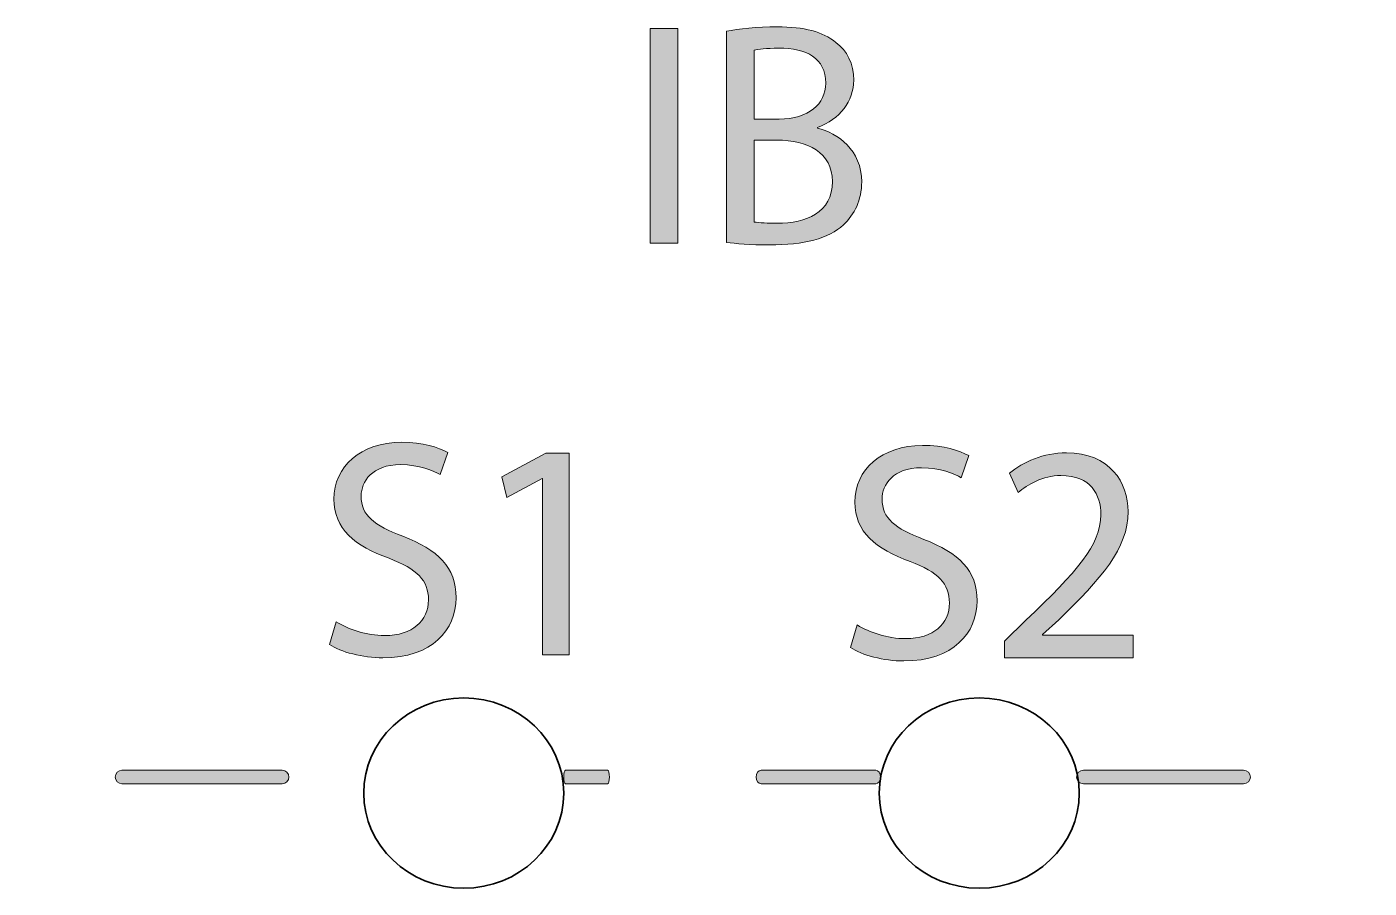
# Model space of a CAD drawing. Extents: x 544 to 1376, y -738 to -342.
# Drawn here: x 768.8 to 868.3, y -722.8 to -658.9 of the extents above; entities that cross this region are included whole.
import ezdxf

# ---------------------------------------------------------------- set-up
doc = ezdxf.new("R2010")
doc.units = 0
doc.header["$MEASUREMENT"] = 0
doc.layers.add('OBJETOS', color=7, linetype='Continuous', lineweight=0)

# ---------------------------------------------------------------- blocks, each defined once
blk = doc.blocks.new('Block_2')
at = {"layer": 'OBJETOS', "true_color": 0x000000, "transparency": 33554687}
h = blk.add_hatch(color=18, dxfattribs=at)
h.dxf.hatch_style = 2
edge = h.paths.add_edge_path()
edge.add_spline(control_points=[(573.963, -715.062), (573.963, -715.062), (562.085, -715.062), (562.085, -715.062), (561.809, -715.062), (561.585, -714.839), (561.585, -714.562), (561.585, -714.286), (561.809, -714.062), (562.085, -714.062), (562.085, -714.062), (573.963, -714.062), (573.963, -714.062), (574.239, -714.062), (574.463, -714.286), (574.463, -714.562), (574.463, -714.839), (574.239, -715.062), (573.963, -715.062)], knot_values=[0, 0, 0, 0, 1, 1, 1, 2, 2, 2, 3, 3, 3, 4, 4, 4, 5, 5, 5, 6, 6, 6, 6], degree=3, periodic=0)
edge = h.paths.add_edge_path()
edge.add_spline(control_points=[(597.719, -715.062), (597.719, -715.062), (585.841, -715.062), (585.841, -715.062), (585.565, -715.062), (585.341, -714.839), (585.341, -714.562), (585.341, -714.286), (585.565, -714.062), (585.841, -714.062), (585.841, -714.062), (597.719, -714.062), (597.719, -714.062), (597.996, -714.062), (598.219, -714.286), (598.219, -714.562), (598.219, -714.839), (597.996, -715.062), (597.719, -715.062)], knot_values=[0, 0, 0, 0, 1, 1, 1, 2, 2, 2, 3, 3, 3, 4, 4, 4, 5, 5, 5, 6, 6, 6, 6], degree=3, periodic=0)
edge = h.paths.add_edge_path()
edge.add_spline(control_points=[(621.475, -715.062), (621.475, -715.062), (609.597, -715.062), (609.597, -715.062), (609.321, -715.062), (609.097, -714.839), (609.097, -714.562), (609.097, -714.286), (609.321, -714.062), (609.597, -714.062), (609.597, -714.062), (621.475, -714.062), (621.475, -714.062), (621.751, -714.062), (621.975, -714.286), (621.975, -714.562), (621.975, -714.839), (621.751, -715.062), (621.475, -715.062)], knot_values=[0, 0, 0, 0, 1, 1, 1, 2, 2, 2, 3, 3, 3, 4, 4, 4, 5, 5, 5, 6, 6, 6, 6], degree=3, periodic=0)
edge = h.paths.add_edge_path()
edge.add_spline(control_points=[(645.231, -715.062), (645.231, -715.062), (633.354, -715.062), (633.354, -715.062), (633.078, -715.062), (632.854, -714.839), (632.854, -714.562), (632.854, -714.286), (633.078, -714.062), (633.354, -714.062), (633.354, -714.062), (645.231, -714.062), (645.231, -714.062), (645.508, -714.062), (645.731, -714.286), (645.731, -714.562), (645.731, -714.839), (645.508, -715.062), (645.231, -715.062)], knot_values=[0, 0, 0, 0, 1, 1, 1, 2, 2, 2, 3, 3, 3, 4, 4, 4, 5, 5, 5, 6, 6, 6, 6], degree=3, periodic=0)
edge = h.paths.add_edge_path()
edge.add_spline(control_points=[(668.987, -715.062), (668.987, -715.062), (657.109, -715.062), (657.109, -715.062), (656.833, -715.062), (656.609, -714.839), (656.609, -714.562), (656.609, -714.286), (656.833, -714.062), (657.109, -714.062), (657.109, -714.062), (668.987, -714.062), (668.987, -714.062), (669.263, -714.062), (669.487, -714.286), (669.487, -714.562), (669.487, -714.839), (669.263, -715.062), (668.987, -715.062)], knot_values=[0, 0, 0, 0, 1, 1, 1, 2, 2, 2, 3, 3, 3, 4, 4, 4, 5, 5, 5, 6, 6, 6, 6], degree=3, periodic=0)
edge = h.paths.add_edge_path()
edge.add_spline(control_points=[(692.744, -715.062), (692.744, -715.062), (680.865, -715.062), (680.865, -715.062), (680.589, -715.062), (680.365, -714.839), (680.365, -714.562), (680.365, -714.286), (680.589, -714.062), (680.865, -714.062), (680.865, -714.062), (692.744, -714.062), (692.744, -714.062), (693.02, -714.062), (693.244, -714.286), (693.244, -714.562), (693.244, -714.839), (693.02, -715.062), (692.744, -715.062)], knot_values=[0, 0, 0, 0, 1, 1, 1, 2, 2, 2, 3, 3, 3, 4, 4, 4, 5, 5, 5, 6, 6, 6, 6], degree=3, periodic=0)
edge = h.paths.add_edge_path()
edge.add_spline(control_points=[(716.773, -715.062), (716.773, -715.062), (711.382, -715.062), (711.382, -715.062), (711.257, -715.062), (711.155, -714.839), (711.155, -714.562), (711.155, -714.286), (711.257, -714.062), (711.382, -714.062), (711.382, -714.062), (716.773, -714.062), (716.773, -714.062), (716.898, -714.062), (717, -714.286), (717, -714.562), (717, -714.839), (716.898, -715.062), (716.773, -715.062)], knot_values=[0, 0, 0, 0, 1, 1, 1, 2, 2, 2, 3, 3, 3, 4, 4, 4, 5, 5, 5, 6, 6, 6, 6], degree=3, periodic=0)
edge = h.paths.add_edge_path()
edge.add_spline(control_points=[(734.284, -715.062), (734.284, -715.062), (728.137, -715.062), (728.137, -715.062), (727.994, -715.062), (727.878, -714.839), (727.878, -714.562), (727.878, -714.286), (727.994, -714.062), (728.137, -714.062), (728.137, -714.062), (734.284, -714.062), (734.284, -714.062), (734.427, -714.062), (734.543, -714.286), (734.543, -714.562), (734.543, -714.839), (734.427, -715.062), (734.284, -715.062)], knot_values=[0, 0, 0, 0, 1, 1, 1, 2, 2, 2, 3, 3, 3, 4, 4, 4, 5, 5, 5, 6, 6, 6, 6], degree=3, periodic=0)
edge = h.paths.add_edge_path()
edge.add_spline(control_points=[(764.012, -715.062), (764.012, -715.062), (752.134, -715.062), (752.134, -715.062), (751.857, -715.062), (751.634, -714.839), (751.634, -714.562), (751.634, -714.286), (751.857, -714.062), (752.134, -714.062), (752.134, -714.062), (764.012, -714.062), (764.012, -714.062), (764.288, -714.062), (764.512, -714.286), (764.512, -714.562), (764.512, -714.839), (764.288, -715.062), (764.012, -715.062)], knot_values=[0, 0, 0, 0, 1, 1, 1, 2, 2, 2, 3, 3, 3, 4, 4, 4, 5, 5, 5, 6, 6, 6, 6], degree=3, periodic=0)
edge = h.paths.add_edge_path()
edge.add_spline(control_points=[(787.768, -715.062), (787.768, -715.062), (775.89, -715.062), (775.89, -715.062), (775.613, -715.062), (775.39, -714.839), (775.39, -714.562), (775.39, -714.286), (775.613, -714.062), (775.89, -714.062), (775.89, -714.062), (787.768, -714.062), (787.768, -714.062), (788.044, -714.062), (788.268, -714.286), (788.268, -714.562), (788.268, -714.839), (788.044, -715.062), (787.768, -715.062)], knot_values=[0, 0, 0, 0, 1, 1, 1, 2, 2, 2, 3, 3, 3, 4, 4, 4, 5, 5, 5, 6, 6, 6, 6], degree=3, periodic=0)
edge = h.paths.add_edge_path()
edge.add_spline(control_points=[(811.892, -715.062), (811.892, -715.062), (808.768, -715.062), (808.768, -715.062), (808.695, -715.062), (808.636, -714.839), (808.636, -714.562), (808.636, -714.286), (808.695, -714.062), (808.768, -714.062), (808.768, -714.062), (811.892, -714.062), (811.892, -714.062), (811.965, -714.062), (812.024, -714.286), (812.024, -714.562), (812.024, -714.839), (811.965, -715.062), (811.892, -715.062)], knot_values=[0, 0, 0, 0, 1, 1, 1, 2, 2, 2, 3, 3, 3, 4, 4, 4, 5, 5, 5, 6, 6, 6, 6], degree=3, periodic=0)
edge = h.paths.add_edge_path()
edge.add_spline(control_points=[(831.767, -715.062), (831.767, -715.062), (823.26, -715.062), (823.26, -715.062), (823.063, -715.062), (822.902, -714.839), (822.902, -714.562), (822.902, -714.286), (823.063, -714.062), (823.26, -714.062), (823.26, -714.062), (831.767, -714.062), (831.767, -714.062), (831.965, -714.062), (832.126, -714.286), (832.126, -714.562), (832.126, -714.839), (831.965, -715.062), (831.767, -715.062)], knot_values=[0, 0, 0, 0, 1, 1, 1, 2, 2, 2, 3, 3, 3, 4, 4, 4, 5, 5, 5, 6, 6, 6, 6], degree=3, periodic=0)
edge = h.paths.add_edge_path()
edge.add_spline(control_points=[(859.036, -715.062), (859.036, -715.062), (847.158, -715.062), (847.158, -715.062), (846.882, -715.062), (846.658, -714.839), (846.658, -714.562), (846.658, -714.286), (846.882, -714.062), (847.158, -714.062), (847.158, -714.062), (859.036, -714.062), (859.036, -714.062), (859.312, -714.062), (859.536, -714.286), (859.536, -714.562), (859.536, -714.839), (859.312, -715.062), (859.036, -715.062)], knot_values=[0, 0, 0, 0, 1, 1, 1, 2, 2, 2, 3, 3, 3, 4, 4, 4, 5, 5, 5, 6, 6, 6, 6], degree=3, periodic=0)
edge = h.paths.add_edge_path()
edge.add_spline(control_points=[(882.792, -715.062), (882.792, -715.062), (870.915, -715.062), (870.915, -715.062), (870.638, -715.062), (870.415, -714.839), (870.415, -714.562), (870.415, -714.286), (870.638, -714.062), (870.915, -714.062), (870.915, -714.062), (882.792, -714.062), (882.792, -714.062), (883.069, -714.062), (883.292, -714.286), (883.292, -714.562), (883.292, -714.839), (883.069, -715.062), (882.792, -715.062)], knot_values=[0, 0, 0, 0, 1, 1, 1, 2, 2, 2, 3, 3, 3, 4, 4, 4, 5, 5, 5, 6, 6, 6, 6], degree=3, periodic=0)
edge = h.paths.add_edge_path()
edge.add_spline(control_points=[(906.934, -715.062), (906.934, -715.062), (904.212, -715.062), (904.212, -715.062), (904.149, -715.062), (904.098, -714.839), (904.098, -714.562), (904.098, -714.286), (904.149, -714.062), (904.212, -714.062), (904.212, -714.062), (906.934, -714.062), (906.934, -714.062), (906.997, -714.062), (907.048, -714.286), (907.048, -714.562), (907.048, -714.839), (906.997, -715.062), (906.934, -715.062)], knot_values=[0, 0, 0, 0, 1, 1, 1, 2, 2, 2, 3, 3, 3, 4, 4, 4, 5, 5, 5, 6, 6, 6, 6], degree=3, periodic=0)
edge = h.paths.add_edge_path()
edge.add_spline(control_points=[(927.159, -715.062), (927.159, -715.062), (918.3, -715.062), (918.3, -715.062), (918.094, -715.062), (917.927, -714.839), (917.927, -714.562), (917.927, -714.286), (918.094, -714.062), (918.3, -714.062), (918.3, -714.062), (927.159, -714.062), (927.159, -714.062), (927.365, -714.062), (927.532, -714.286), (927.532, -714.562), (927.532, -714.839), (927.365, -715.062), (927.159, -715.062)], knot_values=[0, 0, 0, 0, 1, 1, 1, 2, 2, 2, 3, 3, 3, 4, 4, 4, 5, 5, 5, 6, 6, 6, 6], degree=3, periodic=0)
edge = h.paths.add_edge_path()
edge.add_spline(control_points=[(954.085, -715.062), (954.085, -715.062), (942.783, -715.062), (942.783, -715.062), (942.52, -715.062), (942.307, -714.839), (942.307, -714.562), (942.307, -714.286), (942.52, -714.062), (942.783, -714.062), (942.783, -714.062), (954.085, -714.062), (954.085, -714.062), (954.348, -714.062), (954.561, -714.286), (954.561, -714.562), (954.561, -714.839), (954.348, -715.062), (954.085, -715.062)], knot_values=[0, 0, 0, 0, 1, 1, 1, 2, 2, 2, 3, 3, 3, 4, 4, 4, 5, 5, 5, 6, 6, 6, 6], degree=3, periodic=0)
edge = h.paths.add_edge_path()
edge.add_spline(control_points=[(977.816, -715.062), (977.816, -715.062), (965.938, -715.062), (965.938, -715.062), (965.662, -715.062), (965.438, -714.839), (965.438, -714.562), (965.438, -714.286), (965.662, -714.062), (965.938, -714.062), (965.938, -714.062), (977.816, -714.062), (977.816, -714.062), (978.093, -714.062), (978.316, -714.286), (978.316, -714.562), (978.316, -714.839), (978.093, -715.062), (977.816, -715.062)], knot_values=[0, 0, 0, 0, 1, 1, 1, 2, 2, 2, 3, 3, 3, 4, 4, 4, 5, 5, 5, 6, 6, 6, 6], degree=3, periodic=0)
edge = h.paths.add_edge_path()
edge.add_spline(control_points=[(1001.573, -715.062), (1001.573, -715.062), (989.695, -715.062), (989.695, -715.062), (989.419, -715.062), (989.195, -714.839), (989.195, -714.562), (989.195, -714.286), (989.419, -714.062), (989.695, -714.062), (989.695, -714.062), (1001.573, -714.062), (1001.573, -714.062), (1001.85, -714.062), (1002.073, -714.286), (1002.073, -714.562), (1002.073, -714.839), (1001.85, -715.062), (1001.573, -715.062)], knot_values=[0, 0, 0, 0, 1, 1, 1, 2, 2, 2, 3, 3, 3, 4, 4, 4, 5, 5, 5, 6, 6, 6, 6], degree=3, periodic=0)
edge = h.paths.add_edge_path()
edge.add_spline(control_points=[(1025.329, -715.062), (1025.329, -715.062), (1013.451, -715.062), (1013.451, -715.062), (1013.175, -715.062), (1012.951, -714.839), (1012.951, -714.562), (1012.951, -714.286), (1013.175, -714.062), (1013.451, -714.062), (1013.451, -714.062), (1025.329, -714.062), (1025.329, -714.062), (1025.605, -714.062), (1025.829, -714.286), (1025.829, -714.562), (1025.829, -714.839), (1025.605, -715.062), (1025.329, -715.062)], knot_values=[0, 0, 0, 0, 1, 1, 1, 2, 2, 2, 3, 3, 3, 4, 4, 4, 5, 5, 5, 6, 6, 6, 6], degree=3, periodic=0)
edge = h.paths.add_edge_path()
edge.add_spline(control_points=[(1049.085, -715.062), (1049.085, -715.062), (1037.207, -715.062), (1037.207, -715.062), (1036.931, -715.062), (1036.707, -714.839), (1036.707, -714.562), (1036.707, -714.286), (1036.931, -714.062), (1037.207, -714.062), (1037.207, -714.062), (1049.085, -714.062), (1049.085, -714.062), (1049.361, -714.062), (1049.585, -714.286), (1049.585, -714.562), (1049.585, -714.839), (1049.361, -715.062), (1049.085, -715.062)], knot_values=[0, 0, 0, 0, 1, 1, 1, 2, 2, 2, 3, 3, 3, 4, 4, 4, 5, 5, 5, 6, 6, 6, 6], degree=3, periodic=0)
edge = h.paths.add_edge_path()
edge.add_spline(control_points=[(1072.841, -715.062), (1072.841, -715.062), (1060.963, -715.062), (1060.963, -715.062), (1060.687, -715.062), (1060.463, -714.839), (1060.463, -714.562), (1060.463, -714.286), (1060.687, -714.062), (1060.963, -714.062), (1060.963, -714.062), (1072.841, -714.062), (1072.841, -714.062), (1073.117, -714.062), (1073.341, -714.286), (1073.341, -714.562), (1073.341, -714.839), (1073.117, -715.062), (1072.841, -715.062)], knot_values=[0, 0, 0, 0, 1, 1, 1, 2, 2, 2, 3, 3, 3, 4, 4, 4, 5, 5, 5, 6, 6, 6, 6], degree=3, periodic=0)
edge = h.paths.add_edge_path()
edge.add_spline(control_points=[(1096.598, -715.062), (1096.598, -715.062), (1084.719, -715.062), (1084.719, -715.062), (1084.442, -715.062), (1084.219, -714.839), (1084.219, -714.562), (1084.219, -714.286), (1084.442, -714.062), (1084.719, -714.062), (1084.719, -714.062), (1096.598, -714.062), (1096.598, -714.062), (1096.874, -714.062), (1097.098, -714.286), (1097.098, -714.562), (1097.098, -714.839), (1096.874, -715.062), (1096.598, -715.062)], knot_values=[0, 0, 0, 0, 1, 1, 1, 2, 2, 2, 3, 3, 3, 4, 4, 4, 5, 5, 5, 6, 6, 6, 6], degree=3, periodic=0)
edge = h.paths.add_edge_path()
edge.add_spline(control_points=[(1120.354, -715.062), (1120.354, -715.062), (1108.476, -715.062), (1108.476, -715.062), (1108.199, -715.062), (1107.976, -714.839), (1107.976, -714.562), (1107.976, -714.286), (1108.199, -714.062), (1108.476, -714.062), (1108.476, -714.062), (1120.354, -714.062), (1120.354, -714.062), (1120.63, -714.062), (1120.854, -714.286), (1120.854, -714.562), (1120.854, -714.839), (1120.63, -715.062), (1120.354, -715.062)], knot_values=[0, 0, 0, 0, 1, 1, 1, 2, 2, 2, 3, 3, 3, 4, 4, 4, 5, 5, 5, 6, 6, 6, 6], degree=3, periodic=0)
edge = h.paths.add_edge_path()
edge.add_spline(control_points=[(1137.427, -715.062), (1137.427, -715.062), (1131.962, -715.062), (1131.962, -715.062), (1131.834, -715.062), (1131.731, -714.839), (1131.731, -714.562), (1131.731, -714.286), (1131.834, -714.062), (1131.962, -714.062), (1131.962, -714.062), (1137.427, -714.062), (1137.427, -714.062), (1137.554, -714.062), (1137.657, -714.286), (1137.657, -714.562), (1137.657, -714.839), (1137.554, -715.062), (1137.427, -715.062)], knot_values=[0, 0, 0, 0, 1, 1, 1, 2, 2, 2, 3, 3, 3, 4, 4, 4, 5, 5, 5, 6, 6, 6, 6], degree=3, periodic=0)
edge = h.paths.add_edge_path()
edge.add_spline(control_points=[(1215.517, -715.062), (1215.517, -715.062), (1206.954, -715.062), (1206.954, -715.062), (1206.754, -715.062), (1206.593, -714.839), (1206.593, -714.562), (1206.593, -714.286), (1206.754, -714.062), (1206.954, -714.062), (1206.954, -714.062), (1215.517, -714.062), (1215.517, -714.062), (1215.717, -714.062), (1215.878, -714.286), (1215.878, -714.562), (1215.878, -714.839), (1215.717, -715.062), (1215.517, -715.062)], knot_values=[0, 0, 0, 0, 1, 1, 1, 2, 2, 2, 3, 3, 3, 4, 4, 4, 5, 5, 5, 6, 6, 6, 6], degree=3, periodic=0)
edge = h.paths.add_edge_path()
edge.add_spline(control_points=[(1239.134, -715.062), (1239.134, -715.062), (1227.256, -715.062), (1227.256, -715.062), (1226.979, -715.062), (1226.756, -714.839), (1226.756, -714.562), (1226.756, -714.286), (1226.979, -714.062), (1227.256, -714.062), (1227.256, -714.062), (1239.134, -714.062), (1239.134, -714.062), (1239.41, -714.062), (1239.634, -714.286), (1239.634, -714.562), (1239.634, -714.839), (1239.41, -715.062), (1239.134, -715.062)], knot_values=[0, 0, 0, 0, 1, 1, 1, 2, 2, 2, 3, 3, 3, 4, 4, 4, 5, 5, 5, 6, 6, 6, 6], degree=3, periodic=0)
edge = h.paths.add_edge_path()
edge.add_spline(control_points=[(1262.89, -715.062), (1262.89, -715.062), (1251.012, -715.062), (1251.012, -715.062), (1250.735, -715.062), (1250.512, -714.839), (1250.512, -714.562), (1250.512, -714.286), (1250.735, -714.062), (1251.012, -714.062), (1251.012, -714.062), (1262.89, -714.062), (1262.89, -714.062), (1263.166, -714.062), (1263.39, -714.286), (1263.39, -714.562), (1263.39, -714.839), (1263.166, -715.062), (1262.89, -715.062)], knot_values=[0, 0, 0, 0, 1, 1, 1, 2, 2, 2, 3, 3, 3, 4, 4, 4, 5, 5, 5, 6, 6, 6, 6], degree=3, periodic=0)
edge = h.paths.add_edge_path()
edge.add_spline(control_points=[(1286.646, -715.062), (1286.646, -715.062), (1274.768, -715.062), (1274.768, -715.062), (1274.491, -715.062), (1274.268, -714.839), (1274.268, -714.562), (1274.268, -714.286), (1274.491, -714.062), (1274.768, -714.062), (1274.768, -714.062), (1286.646, -714.062), (1286.646, -714.062), (1286.922, -714.062), (1287.146, -714.286), (1287.146, -714.562), (1287.146, -714.839), (1286.922, -715.062), (1286.646, -715.062)], knot_values=[0, 0, 0, 0, 1, 1, 1, 2, 2, 2, 3, 3, 3, 4, 4, 4, 5, 5, 5, 6, 6, 6, 6], degree=3, periodic=0)
edge = h.paths.add_edge_path()
edge.add_spline(control_points=[(1310.402, -715.062), (1310.402, -715.062), (1298.523, -715.062), (1298.523, -715.062), (1298.247, -715.062), (1298.023, -714.839), (1298.023, -714.562), (1298.023, -714.286), (1298.247, -714.062), (1298.523, -714.062), (1298.523, -714.062), (1310.402, -714.062), (1310.402, -714.062), (1310.679, -714.062), (1310.902, -714.286), (1310.902, -714.562), (1310.902, -714.839), (1310.679, -715.062), (1310.402, -715.062)], knot_values=[0, 0, 0, 0, 1, 1, 1, 2, 2, 2, 3, 3, 3, 4, 4, 4, 5, 5, 5, 6, 6, 6, 6], degree=3, periodic=0)
edge = h.paths.add_edge_path()
edge.add_spline(control_points=[(1334.158, -715.062), (1334.158, -715.062), (1322.28, -715.062), (1322.28, -715.062), (1322.004, -715.062), (1321.78, -714.839), (1321.78, -714.562), (1321.78, -714.286), (1322.004, -714.062), (1322.28, -714.062), (1322.28, -714.062), (1334.158, -714.062), (1334.158, -714.062), (1334.435, -714.062), (1334.658, -714.286), (1334.658, -714.562), (1334.658, -714.839), (1334.435, -715.062), (1334.158, -715.062)], knot_values=[0, 0, 0, 0, 1, 1, 1, 2, 2, 2, 3, 3, 3, 4, 4, 4, 5, 5, 5, 6, 6, 6, 6], degree=3, periodic=0)
edge = h.paths.add_edge_path()
edge.add_spline(control_points=[(1357.914, -715.062), (1357.914, -715.062), (1346.036, -715.062), (1346.036, -715.062), (1345.76, -715.062), (1345.536, -714.839), (1345.536, -714.562), (1345.536, -714.286), (1345.76, -714.062), (1346.036, -714.062), (1346.036, -714.062), (1357.914, -714.062), (1357.914, -714.062), (1358.19, -714.062), (1358.414, -714.286), (1358.414, -714.562), (1358.414, -714.839), (1358.19, -715.062), (1357.914, -715.062)], knot_values=[0, 0, 0, 0, 1, 1, 1, 2, 2, 2, 3, 3, 3, 4, 4, 4, 5, 5, 5, 6, 6, 6, 6], degree=3, periodic=0)
at = {"layer": 'OBJETOS'}
for points in [[(787.768, -715.062), (787.768, -715.062), (775.89, -715.062), (775.89, -715.062), (775.613, -715.062), (775.39, -714.839), (775.39, -714.562), (775.39, -714.286), (775.613, -714.062), (775.89, -714.062), (775.89, -714.062), (787.768, -714.062), (787.768, -714.062), (788.044, -714.062), (788.268, -714.286), (788.268, -714.562), (788.268, -714.839), (788.044, -715.062), (787.768, -715.062)], [(811.892, -715.062), (811.892, -715.062), (808.768, -715.062), (808.768, -715.062), (808.695, -715.062), (808.636, -714.839), (808.636, -714.562), (808.636, -714.286), (808.695, -714.062), (808.768, -714.062), (808.768, -714.062), (811.892, -714.062), (811.892, -714.062), (811.965, -714.062), (812.024, -714.286), (812.024, -714.562), (812.024, -714.839), (811.965, -715.062), (811.892, -715.062)], [(831.767, -715.062), (831.767, -715.062), (823.26, -715.062), (823.26, -715.062), (823.063, -715.062), (822.902, -714.839), (822.902, -714.562), (822.902, -714.286), (823.063, -714.062), (823.26, -714.062), (823.26, -714.062), (831.767, -714.062), (831.767, -714.062), (831.965, -714.062), (832.126, -714.286), (832.126, -714.562), (832.126, -714.839), (831.965, -715.062), (831.767, -715.062)], [(859.036, -715.062), (859.036, -715.062), (847.158, -715.062), (847.158, -715.062), (846.882, -715.062), (846.658, -714.839), (846.658, -714.562), (846.658, -714.286), (846.882, -714.062), (847.158, -714.062), (847.158, -714.062), (859.036, -714.062), (859.036, -714.062), (859.312, -714.062), (859.536, -714.286), (859.536, -714.562), (859.536, -714.839), (859.312, -715.062), (859.036, -715.062)]]:
    blk.add_open_spline(points, degree=3, knots=[0, 0, 0, 0, 1, 1, 1, 2, 2, 2, 3, 3, 3, 4, 4, 4, 5, 5, 5, 6, 6, 6, 6], dxfattribs=at)
blk = doc.blocks.new('Block_79')
at = {"layer": 'OBJETOS', "true_color": 0x000000, "transparency": 33554687}
h = blk.add_hatch(color=18, dxfattribs=at)
h.dxf.hatch_style = 2
edge = h.paths.add_edge_path()
edge.add_spline(control_points=[(817.104, -659.058), (817.104, -659.058), (817.104, -674.968), (817.104, -674.968), (817.104, -674.968), (815.051, -674.968), (815.051, -674.968), (815.051, -674.968), (815.051, -659.058), (815.051, -659.058), (815.051, -659.058), (817.104, -659.058), (817.104, -659.058)], knot_values=[0, 0, 0, 0, 1, 1, 1, 2, 2, 2, 3, 3, 3, 4, 4, 4, 4], degree=3, periodic=0)
h = blk.add_hatch(color=18, dxfattribs=at)
h.dxf.hatch_style = 2
edge = h.paths.add_edge_path()
edge.add_spline(control_points=[(822.745, -673.41), (823.146, -673.48), (823.736, -673.504), (824.468, -673.504), (826.592, -673.504), (828.552, -672.726), (828.552, -670.412), (828.552, -668.24), (826.687, -667.343), (824.444, -667.343), (824.444, -667.343), (822.745, -667.343), (822.745, -667.343), (822.745, -667.343), (822.745, -673.41), (822.745, -673.41)], knot_values=[0, 0, 0, 0, 1, 1, 1, 2, 2, 2, 3, 3, 3, 4, 4, 4, 5, 5, 5, 5], degree=3, periodic=0)
edge = h.paths.add_edge_path()
edge.add_spline(control_points=[(822.745, -665.785), (822.745, -665.785), (824.609, -665.785), (824.609, -665.785), (826.781, -665.785), (828.056, -664.652), (828.056, -663.118), (828.056, -661.253), (826.64, -660.521), (824.562, -660.521), (823.618, -660.521), (823.075, -660.592), (822.745, -660.663), (822.745, -660.663), (822.745, -665.785), (822.745, -665.785)], knot_values=[0, 0, 0, 0, 1, 1, 1, 2, 2, 2, 3, 3, 3, 4, 4, 4, 5, 5, 5, 5], degree=3, periodic=0)
edge = h.paths.add_edge_path()
edge.add_spline(control_points=[(820.691, -659.271), (821.588, -659.081), (823.004, -658.939), (824.444, -658.939), (826.498, -658.939), (827.82, -659.294), (828.811, -660.097), (829.637, -660.71), (830.133, -661.654), (830.133, -662.905), (830.133, -664.439), (829.118, -665.785), (827.442, -666.399), (827.442, -666.399), (827.442, -666.446), (827.442, -666.446), (828.953, -666.824), (830.723, -668.075), (830.723, -670.436), (830.723, -671.805), (830.18, -672.844), (829.378, -673.622), (828.268, -674.638), (826.474, -675.109), (823.878, -675.109), (822.461, -675.109), (821.375, -675.015), (820.691, -674.921), (820.691, -674.921), (820.691, -659.271), (820.691, -659.271)], knot_values=[0, 0, 0, 0, 1, 1, 1, 2, 2, 2, 3, 3, 3, 4, 4, 4, 5, 5, 5, 6, 6, 6, 7, 7, 7, 8, 8, 8, 9, 9, 9, 10, 10, 10, 10], degree=3, periodic=0)
at = {"layer": 'OBJETOS'}
for points, knots in [([(817.104, -659.058), (817.104, -659.058), (817.104, -674.968), (817.104, -674.968), (817.104, -674.968), (815.051, -674.968), (815.051, -674.968), (815.051, -674.968), (815.051, -659.058), (815.051, -659.058), (815.051, -659.058), (817.104, -659.058), (817.104, -659.058)], [0, 0, 0, 0, 1, 1, 1, 2, 2, 2, 3, 3, 3, 4, 4, 4, 4]), ([(820.691, -659.271), (821.588, -659.081), (823.004, -658.939), (824.444, -658.939), (826.498, -658.939), (827.82, -659.294), (828.811, -660.097), (829.637, -660.71), (830.133, -661.654), (830.133, -662.905), (830.133, -664.439), (829.118, -665.785), (827.442, -666.399), (827.442, -666.399), (827.442, -666.446), (827.442, -666.446), (828.953, -666.824), (830.723, -668.075), (830.723, -670.436), (830.723, -671.805), (830.18, -672.844), (829.378, -673.622), (828.268, -674.638), (826.474, -675.109), (823.878, -675.109), (822.461, -675.109), (821.375, -675.015), (820.691, -674.921), (820.691, -674.921), (820.691, -659.271), (820.691, -659.271)], [0, 0, 0, 0, 1, 1, 1, 2, 2, 2, 3, 3, 3, 4, 4, 4, 5, 5, 5, 6, 6, 6, 7, 7, 7, 8, 8, 8, 9, 9, 9, 10, 10, 10, 10]), ([(822.745, -665.785), (822.745, -665.785), (824.609, -665.785), (824.609, -665.785), (826.781, -665.785), (828.056, -664.652), (828.056, -663.118), (828.056, -661.253), (826.64, -660.521), (824.562, -660.521), (823.618, -660.521), (823.075, -660.592), (822.745, -660.663), (822.745, -660.663), (822.745, -665.785), (822.745, -665.785)], [0, 0, 0, 0, 1, 1, 1, 2, 2, 2, 3, 3, 3, 4, 4, 4, 5, 5, 5, 5]), ([(822.745, -673.41), (823.146, -673.48), (823.736, -673.504), (824.468, -673.504), (826.592, -673.504), (828.552, -672.726), (828.552, -670.412), (828.552, -668.24), (826.687, -667.343), (824.444, -667.343), (824.444, -667.343), (822.745, -667.343), (822.745, -667.343), (822.745, -667.343), (822.745, -673.41), (822.745, -673.41)], [0, 0, 0, 0, 1, 1, 1, 2, 2, 2, 3, 3, 3, 4, 4, 4, 5, 5, 5, 5])]:
    blk.add_open_spline(points, degree=3, knots=knots, dxfattribs=at)
blk = doc.blocks.new('Block_78')
at = {"layer": 'OBJETOS'}
blk.add_blockref('Block_79', (0, 0), dxfattribs=at)
blk = doc.blocks.new('Block_81')
at = {"layer": 'OBJETOS', "true_color": 0x1d1d1b, "transparency": 33554687}
h = blk.add_hatch(color=250, dxfattribs=at)
h.dxf.hatch_style = 2
edge = h.paths.add_edge_path()
edge.add_spline(control_points=[(791.779, -703.06), (792.676, -703.611), (793.987, -704.071), (795.367, -704.071), (797.413, -704.071), (798.609, -702.99), (798.609, -701.427), (798.609, -699.979), (797.781, -699.15), (795.688, -698.346), (793.159, -697.448), (791.595, -696.138), (791.595, -693.953), (791.595, -691.539), (793.596, -689.745), (796.608, -689.745), (798.195, -689.745), (799.345, -690.113), (800.035, -690.504), (800.035, -690.504), (799.482, -692.137), (799.482, -692.137), (798.977, -691.86), (797.942, -691.401), (796.539, -691.401), (794.424, -691.401), (793.619, -692.666), (793.619, -693.724), (793.619, -695.172), (794.562, -695.885), (796.7, -696.713), (799.322, -697.725), (800.655, -698.989), (800.655, -701.266), (800.655, -703.657), (798.885, -705.727), (795.229, -705.727), (793.734, -705.727), (792.101, -705.29), (791.273, -704.738), (791.273, -704.738), (791.779, -703.06), (791.779, -703.06)], knot_values=[0, 0, 0, 0, 1, 1, 1, 2, 2, 2, 3, 3, 3, 4, 4, 4, 5, 5, 5, 6, 6, 6, 7, 7, 7, 8, 8, 8, 9, 9, 9, 10, 10, 10, 11, 11, 11, 12, 12, 12, 13, 13, 13, 14, 14, 14, 14], degree=3, periodic=0)
h = blk.add_hatch(color=250, dxfattribs=at)
h.dxf.hatch_style = 2
edge = h.paths.add_edge_path()
edge.add_spline(control_points=[(807.073, -692.436), (807.073, -692.436), (807.027, -692.436), (807.027, -692.436), (807.027, -692.436), (804.429, -693.838), (804.429, -693.838), (804.429, -693.838), (804.038, -692.298), (804.038, -692.298), (804.038, -692.298), (807.303, -690.55), (807.303, -690.55), (807.303, -690.55), (809.028, -690.55), (809.028, -690.55), (809.028, -690.55), (809.028, -705.497), (809.028, -705.497), (809.028, -705.497), (807.073, -705.497), (807.073, -705.497), (807.073, -705.497), (807.073, -692.436), (807.073, -692.436)], knot_values=[0, 0, 0, 0, 1, 1, 1, 2, 2, 2, 3, 3, 3, 4, 4, 4, 5, 5, 5, 6, 6, 6, 7, 7, 7, 8, 8, 8, 8], degree=3, periodic=0)
at = {"layer": 'OBJETOS'}
for points, knots in [([(791.779, -703.06), (792.676, -703.611), (793.987, -704.071), (795.367, -704.071), (797.413, -704.071), (798.609, -702.99), (798.609, -701.427), (798.609, -699.979), (797.781, -699.15), (795.688, -698.346), (793.159, -697.448), (791.595, -696.138), (791.595, -693.953), (791.595, -691.539), (793.596, -689.745), (796.608, -689.745), (798.195, -689.745), (799.345, -690.113), (800.035, -690.504), (800.035, -690.504), (799.482, -692.137), (799.482, -692.137), (798.977, -691.86), (797.942, -691.401), (796.539, -691.401), (794.424, -691.401), (793.619, -692.666), (793.619, -693.724), (793.619, -695.172), (794.562, -695.885), (796.7, -696.713), (799.322, -697.725), (800.655, -698.989), (800.655, -701.266), (800.655, -703.657), (798.885, -705.727), (795.229, -705.727), (793.734, -705.727), (792.101, -705.29), (791.273, -704.738), (791.273, -704.738), (791.779, -703.06), (791.779, -703.06)], [0, 0, 0, 0, 1, 1, 1, 2, 2, 2, 3, 3, 3, 4, 4, 4, 5, 5, 5, 6, 6, 6, 7, 7, 7, 8, 8, 8, 9, 9, 9, 10, 10, 10, 11, 11, 11, 12, 12, 12, 13, 13, 13, 14, 14, 14, 14]), ([(807.073, -692.436), (807.073, -692.436), (807.027, -692.436), (807.027, -692.436), (807.027, -692.436), (804.429, -693.838), (804.429, -693.838), (804.429, -693.838), (804.038, -692.298), (804.038, -692.298), (804.038, -692.298), (807.303, -690.55), (807.303, -690.55), (807.303, -690.55), (809.028, -690.55), (809.028, -690.55), (809.028, -690.55), (809.028, -705.497), (809.028, -705.497), (809.028, -705.497), (807.073, -705.497), (807.073, -705.497), (807.073, -705.497), (807.073, -692.436), (807.073, -692.436)], [0, 0, 0, 0, 1, 1, 1, 2, 2, 2, 3, 3, 3, 4, 4, 4, 5, 5, 5, 6, 6, 6, 7, 7, 7, 8, 8, 8, 8])]:
    blk.add_open_spline(points, degree=3, knots=knots, dxfattribs=at)
blk = doc.blocks.new('Block_80')
at = {"layer": 'OBJETOS'}
blk.add_blockref('Block_81', (0, 0), dxfattribs=at)
blk = doc.blocks.new('Block_83')
at = {"layer": 'OBJETOS', "true_color": 0x1d1d1b, "transparency": 33554687}
h = blk.add_hatch(color=250, dxfattribs=at)
h.dxf.hatch_style = 2
edge = h.paths.add_edge_path()
edge.add_spline(control_points=[(830.398, -703.289), (831.295, -703.841), (832.605, -704.301), (833.985, -704.301), (836.032, -704.301), (837.228, -703.221), (837.228, -701.656), (837.228, -700.208), (836.399, -699.38), (834.307, -698.575), (831.778, -697.679), (830.214, -696.368), (830.214, -694.184), (830.214, -691.769), (832.214, -689.976), (835.227, -689.976), (836.813, -689.976), (837.963, -690.343), (838.653, -690.734), (838.653, -690.734), (838.101, -692.367), (838.101, -692.367), (837.595, -692.091), (836.561, -691.631), (835.158, -691.631), (833.042, -691.631), (832.238, -692.896), (832.238, -693.953), (832.238, -695.402), (833.18, -696.115), (835.319, -696.942), (837.94, -697.954), (839.274, -699.219), (839.274, -701.496), (839.274, -703.887), (837.503, -705.957), (833.847, -705.957), (832.353, -705.957), (830.72, -705.52), (829.892, -704.968), (829.892, -704.968), (830.398, -703.289), (830.398, -703.289)], knot_values=[0, 0, 0, 0, 1, 1, 1, 2, 2, 2, 3, 3, 3, 4, 4, 4, 5, 5, 5, 6, 6, 6, 7, 7, 7, 8, 8, 8, 9, 9, 9, 10, 10, 10, 11, 11, 11, 12, 12, 12, 13, 13, 13, 14, 14, 14, 14], degree=3, periodic=0)
h = blk.add_hatch(color=250, dxfattribs=at)
h.dxf.hatch_style = 2
edge = h.paths.add_edge_path()
edge.add_spline(control_points=[(841.3, -705.727), (841.3, -705.727), (841.3, -704.485), (841.3, -704.485), (841.3, -704.485), (842.887, -702.944), (842.887, -702.944), (846.704, -699.312), (848.428, -697.38), (848.451, -695.126), (848.451, -693.608), (847.715, -692.206), (845.485, -692.206), (844.128, -692.206), (843.001, -692.896), (842.312, -693.471), (842.312, -693.471), (841.668, -692.045), (841.668, -692.045), (842.703, -691.171), (844.174, -690.527), (845.899, -690.527), (849.118, -690.527), (850.475, -692.734), (850.475, -694.873), (850.475, -697.633), (848.474, -699.863), (845.324, -702.898), (845.324, -702.898), (844.128, -704.002), (844.128, -704.002), (844.128, -704.002), (844.128, -704.048), (844.128, -704.048), (844.128, -704.048), (850.843, -704.048), (850.843, -704.048), (850.843, -704.048), (850.843, -705.727), (850.843, -705.727), (850.843, -705.727), (841.3, -705.727), (841.3, -705.727)], knot_values=[0, 0, 0, 0, 1, 1, 1, 2, 2, 2, 3, 3, 3, 4, 4, 4, 5, 5, 5, 6, 6, 6, 7, 7, 7, 8, 8, 8, 9, 9, 9, 10, 10, 10, 11, 11, 11, 12, 12, 12, 13, 13, 13, 14, 14, 14, 14], degree=3, periodic=0)
at = {"layer": 'OBJETOS'}
for points in [[(830.398, -703.289), (831.295, -703.841), (832.605, -704.301), (833.985, -704.301), (836.032, -704.301), (837.228, -703.221), (837.228, -701.656), (837.228, -700.208), (836.399, -699.38), (834.307, -698.575), (831.778, -697.679), (830.214, -696.368), (830.214, -694.184), (830.214, -691.769), (832.214, -689.976), (835.227, -689.976), (836.813, -689.976), (837.963, -690.343), (838.653, -690.734), (838.653, -690.734), (838.101, -692.367), (838.101, -692.367), (837.595, -692.091), (836.561, -691.631), (835.158, -691.631), (833.042, -691.631), (832.238, -692.896), (832.238, -693.953), (832.238, -695.402), (833.18, -696.115), (835.319, -696.942), (837.94, -697.954), (839.274, -699.219), (839.274, -701.496), (839.274, -703.887), (837.503, -705.957), (833.847, -705.957), (832.353, -705.957), (830.72, -705.52), (829.892, -704.968), (829.892, -704.968), (830.398, -703.289), (830.398, -703.289)], [(841.3, -705.727), (841.3, -705.727), (841.3, -704.485), (841.3, -704.485), (841.3, -704.485), (842.887, -702.944), (842.887, -702.944), (846.704, -699.312), (848.428, -697.38), (848.451, -695.126), (848.451, -693.608), (847.715, -692.206), (845.485, -692.206), (844.128, -692.206), (843.001, -692.896), (842.312, -693.471), (842.312, -693.471), (841.668, -692.045), (841.668, -692.045), (842.703, -691.171), (844.174, -690.527), (845.899, -690.527), (849.118, -690.527), (850.475, -692.734), (850.475, -694.873), (850.475, -697.633), (848.474, -699.863), (845.324, -702.898), (845.324, -702.898), (844.128, -704.002), (844.128, -704.002), (844.128, -704.002), (844.128, -704.048), (844.128, -704.048), (844.128, -704.048), (850.843, -704.048), (850.843, -704.048), (850.843, -704.048), (850.843, -705.727), (850.843, -705.727), (850.843, -705.727), (841.3, -705.727), (841.3, -705.727)]]:
    blk.add_open_spline(points, degree=3, knots=[0, 0, 0, 0, 1, 1, 1, 2, 2, 2, 3, 3, 3, 4, 4, 4, 5, 5, 5, 6, 6, 6, 7, 7, 7, 8, 8, 8, 9, 9, 9, 10, 10, 10, 11, 11, 11, 12, 12, 12, 13, 13, 13, 14, 14, 14, 14], dxfattribs=at)
blk = doc.blocks.new('Block_82')
at = {"layer": 'OBJETOS'}
blk.add_blockref('Block_83', (0, 0), dxfattribs=at)
blk = doc.blocks.new('Block_77')
at = {"layer": 'OBJETOS', "color": 18, "lineweight": 35, "true_color": 0x000000}
for centre in [(801.223, -715.753), (839.433, -715.753)]:
    blk.add_ellipse(centre, major_axis=(7.414, 0), ratio=0.95097, dxfattribs=at)
at = {"layer": 'OBJETOS'}
for name in ['Block_78', 'Block_80', 'Block_82']:
    blk.add_blockref(name, (0, 0), dxfattribs=at)
blk = doc.blocks.new('Block_57')
at = {"layer": 'OBJETOS'}
blk.add_blockref('Block_77', (0, 0), dxfattribs=at)

msp = doc.modelspace()

# ---------------------------------------------------------------- block references
at = {"layer": 'OBJETOS'}
for name in ['Block_2', 'Block_57']:
    msp.add_blockref(name, (0, 0), dxfattribs=at)

doc.saveas('drawing.dxf')
